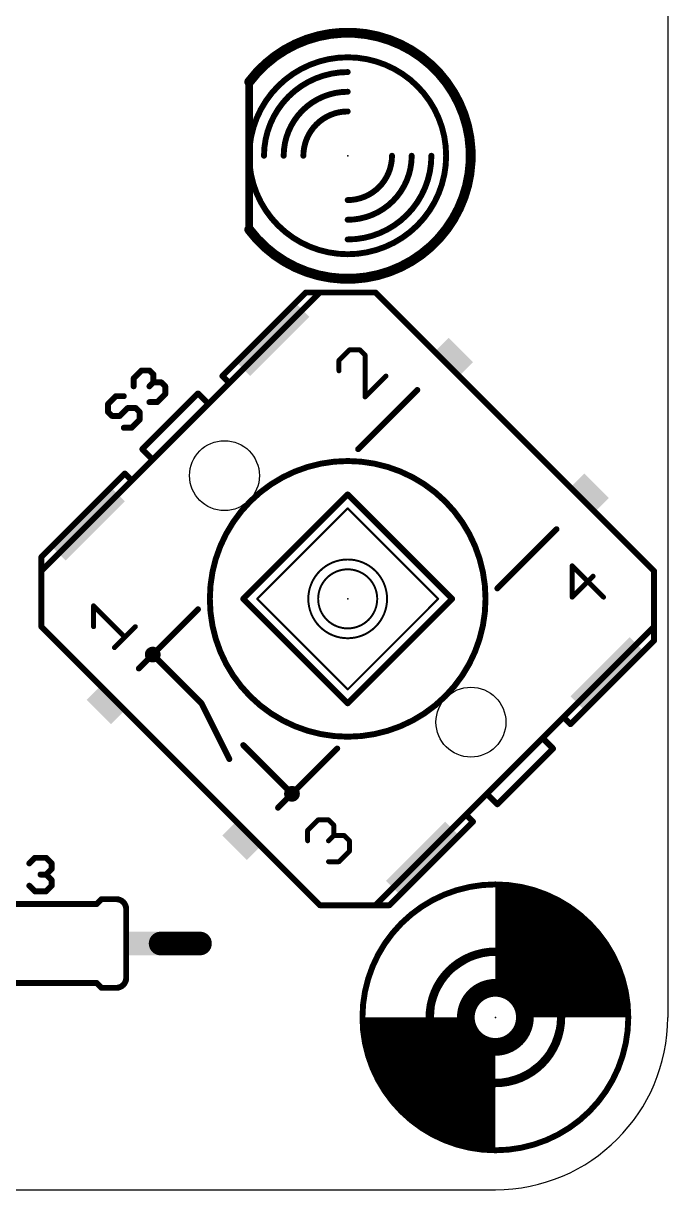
# Model space of a CAD drawing. Extents: x -50 to 50, y -5 to 146.
# Drawn here: x 8.14 to 24.77, y 0 to 30.09 of the extents above; entities that cross this region are included whole.
import ezdxf

# ---------------------------------------------------------------- set-up
doc = ezdxf.new("R2010")
doc.units = 0
for name, color, linetype in [('20', 7, 'CONTINUOUS'), ('21', 253, 'CONTINUOUS'), ('23', 7, 'CONTINUOUS'), ('25', 253, 'CONTINUOUS'), ('51', 253, 'CONTINUOUS')]:
    doc.layers.add(name, color=color, linetype=linetype)

# ---------------------------------------------------------------- blocks, each defined once
blk = doc.blocks.new('RECT')
blk.add_solid([(-0.5, -0.5), (0.5, -0.5), (-0.5, 0.5), (0.5, 0.5)])

msp = doc.modelspace()

# ---------------------------------------------------------------- linework, layer by layer
at = {"layer": '20'}
for p, q in [((24.765, 91.44), (24.765, 4.445)), ((-20.32, 0), (20.32, 0))]:
    msp.add_line(p, q, dxfattribs=at)
for centre, radius in [((13.3309, 18.419), 0.9017), ((19.689, 12.0609), 0.9017), ((20.32, 4.445), 1.6)]:
    msp.add_circle(centre, radius, dxfattribs=at)
msp.add_arc((20.32, 4.445), 4.445, 270, 0, dxfattribs=at)
at = {"layer": '21'}
for points, const_width in [([(13.97, 24.765, 3), (13.97, 28.575)], 0.254), ([(16.51, 24.13, 1), (16.51, 29.21, 1), (16.51, 24.13)], 0.1524), ([(13.9192, 28.6131, 1), (14.0208, 28.5369)], 0.127), ([(14.0208, 28.575, 1), (13.9192, 28.575)], 0.1016), ([(14.0208, 24.8031, 1), (13.9192, 24.7269)], 0.127), ([(13.9192, 24.765, 1), (14.0208, 24.765)], 0.1016), ([(15.4323, 23.1807, 1), (15.4323, 23.1045)], 0.0762), ([(15.4592, 23.1157, 1), (15.4054, 23.1695)], 0.0762), ([(15.7915, 23.1807, 1), (15.7915, 23.1045)], 0.0762), ([(15.8184, 23.1157, 1), (15.7646, 23.1695)], 0.0762), ([(15.7915, 23.1045, 1), (15.7915, 23.1807)], 0.0762), ([(17.2553, 23.1695, 1), (17.2015, 23.1157)], 0.0762), ([(17.2284, 23.1045, 1), (17.2284, 23.1807)], 0.0762), ([(18.0995, 22.2176, 1), (18.1533, 22.2714)], 0.0762), ([(16.5545, 21.6934, 1), (16.5545, 21.63)], 0.0635), ([(16.577, 21.6392, 1), (16.532, 21.6842)], 0.0635), ([(16.8466, 21.6843, 1), (16.8016, 21.6393)], 0.0635), ([(16.8241, 21.6301, 1), (16.8241, 21.6935)], 0.0635), ([(16.2624, 21.4146, 1), (16.3074, 21.3696)], 0.0635), ([(16.3166, 21.3921, 1), (16.2532, 21.3921)], 0.0635), ([(16.9907, 21.5269, 1), (16.9273, 21.5269)], 0.0635), ([(16.9365, 21.5044, 1), (16.9815, 21.5494)], 0.0635), ([(13.304, 21.0142, 1), (13.2502, 20.9604)], 0.0762), ([(16.2532, 21.1225, 1), (16.3166, 21.1225)], 0.0635), ([(13.2502, 21.0142, 1), (13.304, 20.9604)], 0.0762), ([(13.4298, 20.8346, 1), (13.4836, 20.7808)], 0.0762), ([(13.4836, 20.7808, 1), (13.4298, 20.8346)], 0.0762), ([(13.4298, 20.7808, 1), (13.4836, 20.8346)], 0.0762), ([(17.5207, 20.9652, 1), (17.4757, 21.0102)], 0.0635), ([(12.6753, 20.5652, 1), (12.6215, 20.5114)], 0.0762), ([(12.6753, 20.5114, 1), (12.6215, 20.5652)], 0.0762), ([(16.9365, 20.471, 1), (16.9815, 20.426)], 0.0635), ([(16.9273, 20.4485, 1), (16.9907, 20.4485)], 0.0635), ([(12.8909, 20.2958, 1), (12.9447, 20.242)], 0.0762), ([(12.9447, 20.242, 1), (12.8909, 20.2958)], 0.0762), ([(12.8909, 20.242, 1), (12.9447, 20.2958)], 0.0762), ([(20.0391, 20.3856, 1), (19.9853, 20.3318)], 0.0762), ([(11.2385, 19.1284, 1), (11.1847, 19.0746)], 0.0762), ([(11.1847, 19.1284, 1), (11.2385, 19.0746)], 0.0762), ([(11.4541, 18.859, 1), (11.5079, 18.8052)], 0.0762), ([(11.5079, 18.8052, 1), (11.4541, 18.859)], 0.0762), ([(11.4541, 18.8052, 1), (11.5079, 18.859)], 0.0762), ([(16.51, 11.684, 1), (16.51, 18.796, 1), (16.51, 11.684)], 0.1524), ([(21.6018, 18.7153, 1), (21.6556, 18.7691)], 0.0762), ([(10.7895, 18.4997, 1), (10.7357, 18.4459)], 0.0762), ([(10.7895, 18.4459, 1), (10.7357, 18.4997)], 0.0762), ([(10.9153, 18.3201, 1), (10.9691, 18.2663)], 0.0762), ([(10.9691, 18.2663, 1), (10.9153, 18.3201)], 0.0762), ([(10.9153, 18.2663, 1), (10.9691, 18.3201)], 0.0762), ([(16.5369, 17.9609, 1), (16.4831, 17.9071)], 0.0762), ([(16.5369, 17.9071, 1), (16.4831, 17.9609)], 0.0762), ([(16.519, 17.5838, 1), (16.501, 17.5658)], 0.0254), ([(16.519, 17.5658, 1), (16.501, 17.5838)], 0.0254), ([(23.5414, 16.8833, 1), (23.4876, 16.8295)], 0.0762), ([(8.6454, 16.3176, 1), (8.5692, 16.3176)], 0.0762), ([(8.5804, 16.3445, 1), (8.6342, 16.2907)], 0.0762), ([(16.51, 14.224, 1), (16.51, 16.256, 1), (16.51, 14.224)], 0.0508), ([(8.6454, 15.9584, 1), (8.5692, 15.9584)], 0.0762), ([(8.5692, 15.9584, 1), (8.6454, 15.9584)], 0.0762), ([(8.5804, 15.9853, 1), (8.6342, 15.9315)], 0.0762), ([(16.51, 14.478, 1), (16.51, 16.002, 1), (16.51, 14.478)], 0.0508), ([(22.3243, 16.1163, 1), (22.2793, 16.0715)], 0.0635), ([(22.3335, 16.0939, 1), (22.2701, 16.0939)], 0.0635), ([(24.4507, 15.9584, 1), (24.3745, 15.9584)], 0.0762), ([(24.3857, 15.9315, 1), (24.4395, 15.9853)], 0.0762), ([(22.8636, 15.8019, 1), (22.8186, 15.8467)], 0.0635), ([(9.9857, 15.0611, 1), (9.9222, 15.0611)], 0.0635), ([(9.9763, 15.0836, 1), (9.9315, 15.0386)], 0.0635), ([(13.8428, 15.2669, 1), (13.789, 15.2131)], 0.0762), ([(13.789, 15.2669, 1), (13.8428, 15.2131)], 0.0762), ([(14.1841, 15.249, 1), (14.1661, 15.231)], 0.0254), ([(14.1661, 15.249, 1), (14.1841, 15.231)], 0.0254), ([(18.8538, 15.231, 1), (18.8358, 15.249)], 0.0254), ([(18.8358, 15.231, 1), (18.8538, 15.249)], 0.0254), ([(19.2309, 15.2131, 1), (19.1771, 15.2669)], 0.0762), ([(19.1771, 15.2131, 1), (19.2309, 15.2669)], 0.0762), ([(22.2794, 15.3074, 1), (22.3244, 15.2626)], 0.0635), ([(22.2702, 15.285, 1), (22.3336, 15.285)], 0.0635), ([(23.0881, 15.2626, 1), (23.1331, 15.3074)], 0.0635), ([(8.5692, 14.5215, 1), (8.6454, 14.5215)], 0.0762), ([(8.6342, 14.5484, 1), (8.5804, 14.4946)], 0.0762), ([(9.9222, 14.5219, 1), (9.9857, 14.5219)], 0.0635), ([(11.0549, 14.4994, 1), (11.0099, 14.5444)], 0.0635), ([(24.4507, 14.5215, 1), (24.3745, 14.5215)], 0.0762), ([(24.3745, 14.5215, 1), (24.4507, 14.5215)], 0.0762), ([(24.4395, 14.4946, 1), (24.3857, 14.5484)], 0.0762), ([(10.7404, 14.2298, 1), (10.7852, 14.2748)], 0.0635), ([(24.3745, 14.1623, 1), (24.4507, 14.1623)], 0.0762), ([(24.4395, 14.1354, 1), (24.3857, 14.1892)], 0.0762), ([(10.4707, 14.0052, 1), (10.5157, 13.9602)], 0.0635), ([(9.4785, 13.5966, 1), (9.5323, 13.6504)], 0.0762), ([(16.501, 12.9141, 1), (16.519, 12.8961)], 0.0254), ([(16.501, 12.8961, 1), (16.519, 12.9141)], 0.0254), ([(16.4831, 12.5728, 1), (16.5369, 12.519)], 0.0762), ([(16.4831, 12.519, 1), (16.5369, 12.5728)], 0.0762), ([(22.1046, 12.2136, 1), (22.0508, 12.1598)], 0.0762), ([(22.0508, 12.2136, 1), (22.1046, 12.1598)], 0.0762), ([(22.1046, 12.1598, 1), (22.0508, 12.2136)], 0.0762), ([(22.2304, 12.034, 1), (22.2842, 11.9802)], 0.0762), ([(22.2304, 11.9802, 1), (22.2842, 12.034)], 0.0762), ([(11.4181, 11.7646, 1), (11.3643, 11.7108)], 0.0762), ([(21.5658, 11.6747, 1), (21.512, 11.6209)], 0.0762), ([(21.512, 11.6747, 1), (21.5658, 11.6209)], 0.0762), ([(21.5658, 11.6209, 1), (21.512, 11.6747)], 0.0762), ([(21.8352, 11.3515, 1), (21.7814, 11.4053)], 0.0762), ([(21.7814, 11.3515, 1), (21.8352, 11.4053)], 0.0762), ([(20.129, 10.2379, 1), (20.0752, 10.1841)], 0.0762), ([(20.0752, 10.2379, 1), (20.129, 10.1841)], 0.0762), ([(20.129, 10.1841, 1), (20.0752, 10.2379)], 0.0762), ([(12.9808, 10.0943, 1), (13.0346, 10.1481)], 0.0762), ([(20.3446, 9.9685, 1), (20.3984, 9.9147)], 0.0762), ([(20.3446, 9.9147, 1), (20.3984, 9.9685)], 0.0762), ([(19.5901, 9.6991, 1), (19.5363, 9.6453)], 0.0762), ([(19.5363, 9.6991, 1), (19.5901, 9.6453)], 0.0762), ([(19.5901, 9.6453, 1), (19.5363, 9.6991)], 0.0762), ([(15.5084, 9.2688, 1), (15.4449, 9.2688)], 0.0635), ([(15.7462, 9.5701, 1), (15.7462, 9.5067)], 0.0635), ([(15.7687, 9.5159, 1), (15.7237, 9.5609)], 0.0635), ([(16.0383, 9.561, 1), (15.9933, 9.516)], 0.0635), ([(16.0158, 9.5068, 1), (16.0158, 9.5702)], 0.0635), ([(16.1824, 9.4036, 1), (16.119, 9.4036)], 0.0635), ([(16.1282, 9.3811, 1), (16.1732, 9.4261)], 0.0635), ([(19.7697, 9.4657, 1), (19.7159, 9.5195)], 0.0762), ([(19.7159, 9.4657, 1), (19.7697, 9.5195)], 0.0762), ([(15.4541, 9.2913, 1), (15.4991, 9.2463)], 0.0635), ([(15.4449, 8.9992, 1), (15.5084, 8.9992)], 0.0635), ([(15.9935, 9.0217, 1), (16.0383, 8.9767)], 0.0635), ([(16.1507, 9.1656, 1), (16.1507, 9.1022)], 0.0635), ([(16.119, 9.1339, 1), (16.1824, 9.1339)], 0.0635), ([(16.1731, 9.1114, 1), (16.1283, 9.1564)], 0.0635), ([(16.4428, 9.1565, 1), (16.3978, 9.1115)], 0.0635), ([(16.4203, 9.1023, 1), (16.4203, 9.1657)], 0.0635), ([(16.5868, 8.9992, 1), (16.5234, 8.9992)], 0.0635), ([(16.5326, 8.9767, 1), (16.5776, 9.0217)], 0.0635), ([(16.5233, 8.7295, 1), (16.5867, 8.7295)], 0.0635), ([(16.5775, 8.707, 1), (16.5325, 8.752)], 0.0635), ([(16.0159, 8.4917, 1), (16.0159, 8.4282)], 0.0635), ([(16.2629, 8.4824, 1), (16.3079, 8.4374)], 0.0635), ([(16.2854, 8.4282, 1), (16.2854, 8.4917)], 0.0635), ([(14.9204, 8.2623, 1), (14.8666, 8.2085)], 0.0762), ([(20.32, 1.016, 1), (20.32, 7.874, 1), (20.32, 1.016)], 0.1524), ([(10.16, 7.5311, 1), (10.16, 7.4549)], 0.0762), ([(10.1869, 7.4661, 1), (10.1331, 7.5199)], 0.0762), ([(10.795, 7.239, 0.4142), (10.541, 7.493)], 0.1524), ([(10.541, 7.5311, 1), (10.541, 7.4549)], 0.0762), ([(10.541, 7.4549, 1), (10.541, 7.5311)], 0.0762), ([(10.0061, 7.3929, 1), (10.0599, 7.3391)], 0.0762), ([(10.033, 7.3279, 1), (10.033, 7.4041)], 0.0762), ([(10.8331, 7.239, 1), (10.7569, 7.239)], 0.0762), ([(10.7569, 7.239, 1), (10.8331, 7.239)], 0.0762), ([(15.7915, 7.3754, 1), (15.7915, 7.2992)], 0.0762), ([(15.7646, 7.3104, 1), (15.8184, 7.3642)], 0.0762), ([(17.2284, 7.3754, 1), (17.2284, 7.2992)], 0.0762), ([(17.2015, 7.3642, 1), (17.2553, 7.3104)], 0.0762), ([(17.2284, 7.2992, 1), (17.2284, 7.3754)], 0.0762), ([(17.5607, 7.3642, 1), (17.6145, 7.3104)], 0.0762), ([(17.5876, 7.2992, 1), (17.5876, 7.3754)], 0.0762), ([(20.32, 2.745, 1), (20.32, 6.145, 1), (20.32, 2.745)], 0.2032), ([(10.541, 5.207, 0.4142), (10.795, 5.461)], 0.1524), ([(10.8331, 5.461, 1), (10.7569, 5.461)], 0.0762), ([(10.7569, 5.461, 1), (10.8331, 5.461)], 0.0762), ([(10.0599, 5.3609, 1), (10.0061, 5.3071)], 0.0762), ([(10.033, 5.2959, 1), (10.033, 5.3721)], 0.0762), ([(10.16, 5.2451, 1), (10.16, 5.1689)], 0.0762), ([(10.1331, 5.1801, 1), (10.1869, 5.2339)], 0.0762), ([(10.541, 5.2451, 1), (10.541, 5.1689)], 0.0762), ([(10.541, 5.1689, 1), (10.541, 5.2451)], 0.0762)]:
    msp.add_lwpolyline(points, format="xyb", dxfattribs=dict(at, const_width=const_width))
for points, const_width in [([(13.97, 28.575), (13.97, 24.765)], 0.2032), ([(15.4323, 23.1426), (13.2771, 20.9873)], 0.1524), ([(15.7915, 23.1426), (13.4567, 20.8077)], 0.1524), ([(15.7915, 23.1426), (15.4323, 23.1426)], 0.1524), ([(17.2284, 23.1426), (15.7915, 23.1426)], 0.1524), ([(17.2284, 23.1426), (18.1264, 22.2445)], 0.1524), ([(16.5545, 21.6617), (16.2849, 21.3921)], 0.127), ([(16.8241, 21.6618), (16.5545, 21.6617)], 0.127), ([(16.959, 21.5269), (16.8241, 21.6618)], 0.127), ([(16.2849, 21.3921), (16.2849, 21.1225)], 0.127), ([(16.959, 20.4485), (16.959, 21.5269)], 0.127), ([(13.2771, 20.9873), (13.4567, 20.8077)], 0.1524), ([(13.4567, 20.8077), (12.9178, 20.2689)], 0.1524), ([(17.4982, 20.9877), (16.959, 20.4485)], 0.127), ([(11.2116, 19.1015), (12.6484, 20.5383)], 0.1524), ([(12.6484, 20.5383), (12.9178, 20.2689)], 0.1524), ([(11.481, 18.8321), (12.9178, 20.2689)], 0.1524), ([(20.0122, 20.3587), (21.6287, 18.7422)], 0.1524), ([(11.481, 18.8321), (11.2116, 19.1015)], 0.1524), ([(10.9422, 18.2932), (11.481, 18.8321)], 0.1524), ([(10.7626, 18.4728), (8.6073, 16.3176)], 0.1524), ([(8.6073, 15.9584), (10.9422, 18.2932)], 0.1524), ([(10.7626, 18.4728), (10.9422, 18.2932)], 0.1524), ([(13.8159, 15.24), (16.51, 17.934)], 0.1524), ([(19.204, 15.24), (16.51, 17.934)], 0.1524), ([(14.1751, 15.24), (16.51, 17.5748)], 0.0508), ([(18.8448, 15.24), (16.51, 17.5748)], 0.0508), ([(24.4126, 15.9584), (23.5145, 16.8564)], 0.1524), ([(8.6073, 15.9584), (8.6073, 16.3176)], 0.1524), ([(8.6073, 15.9584), (8.6073, 14.5215)], 0.1524), ([(23.1106, 15.285), (22.3018, 16.0939)], 0.127), ([(22.3018, 16.0939), (22.3019, 15.285)], 0.127), ([(24.4126, 14.5215), (24.4126, 15.9584)], 0.1524), ([(22.3019, 15.285), (22.8411, 15.8243)], 0.127), ([(9.9539, 14.5219), (9.9539, 15.0611)], 0.127), ([(9.9539, 15.0611), (10.7628, 14.2523)], 0.127), ([(13.8159, 15.24), (16.51, 12.5459)], 0.1524), ([(14.1751, 15.24), (16.51, 12.9051)], 0.0508), ([(19.204, 15.24), (16.51, 12.5459)], 0.1524), ([(18.8448, 15.24), (16.51, 12.9051)], 0.0508), ([(8.6073, 14.5215), (9.5054, 13.6235)], 0.1524), ([(10.4932, 13.9827), (11.0324, 14.5219)], 0.127), ([(22.0777, 12.1867), (24.4126, 14.5215)], 0.1524), ([(24.4126, 14.5215), (24.4126, 14.1623)], 0.1524), ([(24.4126, 14.1623), (22.2573, 12.0071)], 0.1524), ([(21.5389, 11.6478), (22.0777, 12.1867)], 0.1524), ([(22.0777, 12.1867), (22.2573, 12.0071)], 0.1524), ([(11.3912, 11.7377), (13.0077, 10.1212)], 0.1524), ([(20.1021, 10.211), (21.5389, 11.6478)], 0.1524), ([(20.3715, 9.9416), (21.8083, 11.3784)], 0.1524), ([(21.5389, 11.6478), (21.8083, 11.3784)], 0.1524), ([(19.5632, 9.6722), (20.1021, 10.211)], 0.1524), ([(20.3715, 9.9416), (20.1021, 10.211)], 0.1524), ([(17.2284, 7.3373), (19.5632, 9.6722)], 0.1524), ([(19.5632, 9.6722), (19.7428, 9.4926)], 0.1524), ([(15.4766, 9.2688), (15.7462, 9.5384)], 0.127), ([(15.4766, 8.9992), (15.4766, 9.2688)], 0.127), ([(15.7462, 9.5384), (16.0158, 9.5385)], 0.127), ([(16.0158, 9.5385), (16.1507, 9.4036)], 0.127), ([(16.1507, 9.4036), (16.1507, 9.1339)], 0.127), ([(19.7428, 9.4926), (17.5876, 7.3373)], 0.1524), ([(16.1507, 9.1339), (16.0159, 8.9992)], 0.127), ([(16.1507, 9.1339), (16.4203, 9.134)], 0.127), ([(16.4203, 9.134), (16.5551, 8.9992)], 0.127), ([(16.5551, 8.9992), (16.555, 8.7295)], 0.127), ([(16.555, 8.7295), (16.2854, 8.4599)], 0.127), ([(16.2854, 8.4599), (16.0159, 8.4599)], 0.127), ([(14.8935, 8.2354), (15.7915, 7.3373)], 0.1524), ([(10.033, 7.366), (10.16, 7.493)], 0.1524), ([(10.541, 7.493), (10.16, 7.493)], 0.1524), ([(10.033, 7.366), (5.207, 7.366)], 0.1524), ([(10.795, 5.461), (10.795, 7.239)], 0.1524), ([(15.7915, 7.3373), (17.2284, 7.3373)], 0.1524), ([(17.5876, 7.3373), (17.2284, 7.3373)], 0.1524), ([(10.033, 5.334), (5.207, 5.334)], 0.1524), ([(10.033, 5.334), (10.16, 5.207)], 0.1524), ([(10.541, 5.207), (10.16, 5.207)], 0.1524)]:
    msp.add_lwpolyline(points, dxfattribs=dict(at, const_width=const_width))
at = {"layer": '23'}
for p in [(16.51, 26.67), (16.51, 15.24), (20.32, 4.445)]:
    msp.add_point(p, dxfattribs=at)
at = {"layer": '25', "const_width": 0.1524}
for points in [[(10.9882, 20.9265), (11.1919, 21.1302)], [(11.1919, 21.1302), (11.3957, 21.1302)], [(11.3957, 21.1302), (11.4976, 21.0284)], [(11.4976, 21.0284), (11.4976, 20.8246)], [(10.9883, 20.7228), (10.9882, 20.9265)], [(11.4976, 20.8246), (11.3957, 20.7228)], [(11.4976, 20.8246), (11.7013, 20.8247)], [(11.7013, 20.8247), (11.8032, 20.7228)], [(11.8032, 20.7228), (11.8031, 20.5191)], [(10.5305, 20.4688), (10.3268, 20.2651)], [(10.7343, 20.4688), (10.5305, 20.4688)], [(11.8031, 20.5191), (11.5994, 20.3154)], [(10.3268, 20.2651), (10.3269, 20.0614)], [(10.6324, 19.9595), (10.8362, 20.1632)], [(10.8362, 20.1632), (11.0399, 20.1633)], [(11.0399, 20.1633), (11.1418, 20.0614)], [(11.5994, 20.3154), (11.3957, 20.3154)], [(10.3269, 20.0614), (10.4287, 19.9596)], [(10.4287, 19.9596), (10.6324, 19.9595)], [(11.1417, 19.8577), (10.938, 19.654)], [(11.1418, 20.0614), (11.1417, 19.8577)], [(10.938, 19.654), (10.7343, 19.654)], [(8.2972, 8.4164), (8.4412, 8.5605)], [(8.4412, 8.5605), (8.7293, 8.5605)], [(8.7293, 8.5605), (8.8734, 8.4164)], [(8.8734, 8.4164), (8.8734, 8.2724)], [(8.7293, 8.1283), (8.5853, 8.1283)], [(8.8734, 8.2724), (8.7293, 8.1283)], [(8.7293, 8.1283), (8.8734, 7.9843)], [(8.4412, 7.6962), (8.2972, 7.8402)], [(8.8734, 7.8402), (8.7293, 7.6962)], [(8.8734, 7.9843), (8.8734, 7.8402)], [(8.7293, 7.6962), (8.4412, 7.6962)]]:
    msp.add_lwpolyline(points, dxfattribs=at)
at = {"layer": '25', "const_width": 0.0762}
for points in [[(11.1919, 21.1683, 1), (11.1919, 21.0921)], [(11.2188, 21.1033, 1), (11.165, 21.1571)], [(11.4226, 21.1572, 1), (11.3688, 21.1032)], [(11.3957, 21.0921, 1), (11.3957, 21.1683)], [(11.5357, 21.0284, 1), (11.4595, 21.0284)], [(11.4707, 21.0014, 1), (11.5245, 21.0554)], [(11.0263, 20.9265, 1), (10.9501, 20.9265)], [(10.9613, 20.9534, 1), (11.0151, 20.8996)], [(10.9502, 20.7228, 1), (11.0264, 20.7228)], [(11.3688, 20.7498, 1), (11.4226, 20.6958)], [(11.4976, 20.8627, 1), (11.4976, 20.7865)], [(11.4595, 20.8246, 1), (11.5357, 20.8246)], [(11.5245, 20.7976, 1), (11.4707, 20.8516)], [(11.7282, 20.8516, 1), (11.6744, 20.7978)], [(11.7013, 20.7866, 1), (11.7013, 20.8628)], [(11.8413, 20.7228, 1), (11.7651, 20.7228)], [(11.7763, 20.6959, 1), (11.8301, 20.7497)], [(10.5305, 20.5069, 1), (10.5305, 20.4307)], [(10.5574, 20.4419, 1), (10.5036, 20.4957)], [(10.7343, 20.4307, 1), (10.7343, 20.5069)], [(11.765, 20.5191, 1), (11.8412, 20.5191)], [(11.83, 20.4922, 1), (11.7762, 20.546)], [(10.3649, 20.2651, 1), (10.2887, 20.2651)], [(10.2999, 20.292, 1), (10.3537, 20.2382)], [(10.8362, 20.2013, 1), (10.8362, 20.1251)], [(10.8631, 20.1363, 1), (10.8093, 20.1901)], [(11.0668, 20.1902, 1), (11.013, 20.1364)], [(11.0399, 20.1252, 1), (11.0399, 20.2014)], [(11.3957, 20.3535, 1), (11.3957, 20.2773)], [(11.5725, 20.3423, 1), (11.6263, 20.2885)], [(11.5994, 20.2773, 1), (11.5994, 20.3535)], [(10.2888, 20.0614, 1), (10.365, 20.0614)], [(10.3538, 20.0883, 1), (10.3, 20.0345)], [(10.4287, 19.9977, 1), (10.4287, 19.9215)], [(10.4018, 19.9327, 1), (10.4556, 19.9865)], [(10.6055, 19.9864, 1), (10.6593, 19.9326)], [(10.6324, 19.9214, 1), (10.6324, 19.9976)], [(11.1036, 19.8577, 1), (11.1798, 19.8577)], [(11.1799, 20.0614, 1), (11.1037, 20.0614)], [(11.1686, 19.8308, 1), (11.1148, 19.8846)], [(11.1149, 20.0345, 1), (11.1687, 20.0883)], [(10.7343, 19.6921, 1), (10.7343, 19.6159)], [(10.9111, 19.6809, 1), (10.9649, 19.6271)], [(10.938, 19.6159, 1), (10.938, 19.6921)], [(8.2702, 8.4433, 1), (8.3242, 8.3895)], [(8.4412, 8.5986, 1), (8.4412, 8.5224)], [(8.4682, 8.5336, 1), (8.4142, 8.5874)], [(8.7562, 8.5874, 1), (8.7024, 8.5336)], [(8.7293, 8.5224, 1), (8.7293, 8.5986)], [(8.9115, 8.4164, 1), (8.8353, 8.4164)], [(8.8465, 8.3895, 1), (8.9003, 8.4433)], [(8.5853, 8.1664, 1), (8.5853, 8.0902)], [(8.7562, 8.1553, 1), (8.7024, 8.1013)], [(8.7024, 8.1552, 1), (8.7562, 8.1014)], [(8.7293, 8.0902, 1), (8.7293, 8.1664)], [(8.8353, 8.2724, 1), (8.9115, 8.2724)], [(8.9003, 8.2455, 1), (8.8465, 8.2993)], [(8.3241, 7.8671, 1), (8.2703, 7.8133)], [(8.9115, 7.9843, 1), (8.8353, 7.9843)], [(8.8353, 7.8402, 1), (8.9115, 7.8402)], [(8.8465, 7.9573, 1), (8.9003, 8.0113)], [(8.9003, 7.8132, 1), (8.8465, 7.8672)], [(8.4412, 7.7343, 1), (8.4412, 7.6581)], [(8.4143, 7.6693, 1), (8.4681, 7.7231)], [(8.7024, 7.7232, 1), (8.7562, 7.6692)], [(8.7293, 7.6581, 1), (8.7293, 7.7343)]]:
    msp.add_lwpolyline(points, format="xyb", dxfattribs=at)
at = {"layer": '51'}
for points, const_width in [([(16.51, 28.829, 0.4142), (14.351, 26.67)], 0.1524), ([(16.51, 28.7909, 1), (16.51, 28.8671)], 0.0762), ([(16.51, 28.321, 0.4142), (14.859, 26.67)], 0.1524), ([(16.51, 28.2829, 1), (16.51, 28.3591)], 0.0762), ([(16.51, 27.813, 0.4142), (15.367, 26.67)], 0.1524), ([(16.51, 27.7749, 1), (16.51, 27.8511)], 0.0762), ([(14.3129, 26.67, 1), (14.3891, 26.67)], 0.0762), ([(14.8209, 26.67, 1), (14.8971, 26.67)], 0.0762), ([(15.3289, 26.67, 1), (15.4051, 26.67)], 0.0762), ([(16.51, 25.527, 0.4142), (17.653, 26.67)], 0.1524), ([(16.51, 25.019, 0.4142), (18.161, 26.67)], 0.1524), ([(16.51, 24.511, 0.4142), (18.669, 26.67)], 0.1524), ([(17.6911, 26.67, 1), (17.6149, 26.67)], 0.0762), ([(18.1991, 26.67, 1), (18.1229, 26.67)], 0.0762), ([(18.7071, 26.67, 1), (18.6309, 26.67)], 0.0762), ([(16.51, 25.5651, 1), (16.51, 25.4889)], 0.0762), ([(16.51, 25.0571, 1), (16.51, 24.9809)], 0.0762), ([(16.51, 24.5491, 1), (16.51, 24.4729)], 0.0762), ([(18.1533, 22.2714, 1), (18.0995, 22.2176)], 0.0762), ([(18.3329, 20.6012, 1), (18.2791, 20.655)], 0.0762), ([(19.9853, 20.3318, 1), (20.0391, 20.3856)], 0.0762), ([(16.7525, 19.1284, 1), (16.8063, 19.0746)], 0.0762), ([(21.6556, 18.7691, 1), (21.6018, 18.7153)], 0.0762), ([(21.925, 17.0091, 1), (21.8712, 17.0629)], 0.0762), ([(23.4876, 16.8295, 1), (23.5414, 16.8833)], 0.0762), ([(20.3446, 15.5363, 1), (20.3984, 15.4825)], 0.0762), ([(12.6753, 14.9436, 1), (12.6215, 14.9974)], 0.0762), ([(11.481, 13.6761, 1), (11.481, 13.9301, 1), (11.481, 13.6761)], 0.1524), ([(11.5079, 13.83, 1), (11.4541, 13.7762)], 0.0762), ([(11.4541, 13.83, 1), (11.5079, 13.7762)], 0.0762), ([(11.5079, 13.7762, 1), (11.4541, 13.83)], 0.0762), ([(9.5323, 13.6504, 1), (9.4785, 13.5966)], 0.0762), ([(11.0949, 13.4708, 1), (11.1487, 13.417)], 0.0762), ([(12.7723, 12.5629, 1), (12.7041, 12.5289)], 0.0762), ([(12.7113, 12.519, 1), (12.7651, 12.5728)], 0.0762), ([(11.3643, 11.7108, 1), (11.4181, 11.7646)], 0.0762), ([(13.8428, 11.4951, 1), (13.789, 11.4413)], 0.0762), ([(16.2674, 11.3515, 1), (16.2136, 11.4053)], 0.0762), ([(13.4226, 11.092, 1), (13.4908, 11.126)], 0.0762), ([(15.0731, 10.084, 1), (15.0731, 10.338, 1), (15.0731, 10.084)], 0.1524), ([(15.0462, 10.2379, 1), (15.1, 10.1841)], 0.0762), ([(15.1, 10.1841, 1), (15.0462, 10.2379)], 0.0762), ([(15.0462, 10.1841, 1), (15.1, 10.2379)], 0.0762), ([(13.0346, 10.1481, 1), (12.9808, 10.0943)], 0.0762), ([(14.687, 9.8787, 1), (14.7408, 9.8249)], 0.0762), ([(14.8666, 8.2085, 1), (14.9204, 8.2623)], 0.0762), ([(22.479, 4.445, 0.4142), (20.32, 6.604)], 2.4892), ([(11.684, 6.5024, 1), (11.684, 6.1976)], 0.3048), ([(12.7, 6.1976, 1), (12.7, 6.5024)], 0.3048), ([(18.161, 4.445, 0.4142), (20.32, 2.286)], 2.4892), ([(20.32, 3.683, 1), (20.32, 5.207, 1), (20.32, 3.683)], 0.4572)]:
    msp.add_lwpolyline(points, format="xyb", dxfattribs=dict(at, const_width=const_width))
for points, const_width in [([(20.0122, 20.3587), (18.1264, 22.2445)], 0.1524), ([(16.7794, 19.1015), (18.306, 20.6281)], 0.1524), ([(23.5145, 16.8564), (21.6287, 18.7422)], 0.1524), ([(20.3715, 15.5094), (21.8981, 17.036)], 0.1524), ([(11.481, 13.8031), (12.6484, 14.9705)], 0.1524), ([(11.1218, 13.4439), (11.481, 13.8031)], 0.1524), ([(11.481, 13.8031), (12.7382, 12.5459)], 0.1524), ([(11.3912, 11.7377), (9.5054, 13.6235)], 0.1524), ([(12.7382, 12.5459), (13.4567, 11.109)], 0.1524), ([(13.8159, 11.4682), (15.0731, 10.211)], 0.1524), ([(15.0731, 10.211), (16.2405, 11.3784)], 0.1524), ([(14.7139, 9.8518), (15.0731, 10.211)], 0.1524), ([(14.8935, 8.2354), (13.0077, 10.1212)], 0.1524), ([(12.7, 6.35), (11.684, 6.35)], 0.6096)]:
    msp.add_lwpolyline(points, dxfattribs=dict(at, const_width=const_width))

# ---------------------------------------------------------------- block references
at = {"layer": '21', "xscale": 2.159, "yscale": 0.508, "rotation": 45}
for p in [(14.5792, 21.9302), (9.8197, 17.1707), (23.2002, 13.3092), (18.4407, 8.5497)]:
    msp.add_blockref('RECT', p, dxfattribs=at)
at = {"layer": '21', "xscale": 0.8636, "yscale": 0.6096}
msp.add_blockref('RECT', (11.2268, 6.35), dxfattribs=at)
at = {"layer": '51', "xscale": 0.508, "yscale": 0.889, "rotation": 45}
for p in [(19.2489, 21.4812), (22.7512, 17.9789), (10.2687, 12.501), (13.771, 8.9987)]:
    msp.add_blockref('RECT', p, dxfattribs=at)

doc.saveas('drawing.dxf')
